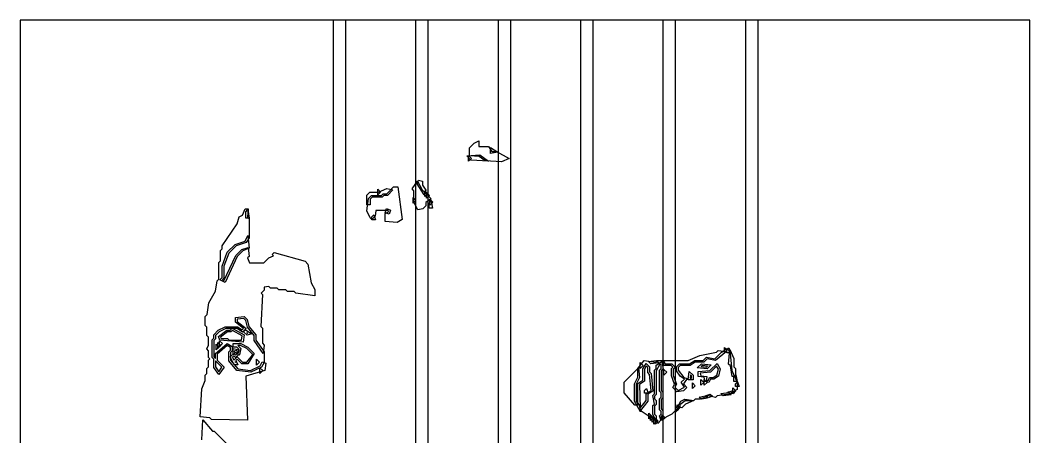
# Model space of a CAD drawing. Header units: millimetres. Extents: x 0 to 283, y 0 to 283.
# Drawn here: x 0 to 282.8, y 166.3 to 282.8 of the extents above; entities that cross this region are included whole.
import ezdxf

# ---------------------------------------------------------------- set-up
doc = ezdxf.new("R2010")
doc.units = ezdxf.units.MM
for name, color, linetype in [('CUT_OUTLINE', 5, 'Continuous'), ('CUT_SLOT', 1, 'Continuous'), ('ENG_D', 3, 'Continuous'), ('ENG_K', 2, 'Continuous'), ('ENG_L', 4, 'Continuous')]:
    doc.layers.add(name, color=color, linetype=linetype)

msp = doc.modelspace()

# ---------------------------------------------------------------- linework, layer by layer
at = {"layer": 'CUT_OUTLINE'}
msp.add_lwpolyline([(0, 0), (282.84, 0), (282.84, 282.84), (0, 282.84), (0, 0)], close=True, dxfattribs=at)
at = {"layer": 'CUT_SLOT'}
for points in [[(87.68, 141.42), (91.24, 141.42), (91.24, 282.84), (87.68, 282.84), (87.68, 141.42)], [(110.77, 141.42), (114.34, 141.42), (114.34, 282.84), (110.77, 282.84), (110.77, 141.42)], [(133.87, 141.42), (137.43, 141.42), (137.43, 282.84), (133.87, 282.84), (133.87, 141.42)], [(156.96, 141.42), (160.52, 141.42), (160.52, 282.84), (156.96, 282.84), (156.96, 141.42)], [(180.05, 141.42), (183.62, 141.42), (183.62, 282.84), (180.05, 282.84), (180.05, 141.42)], [(203.15, 141.42), (206.71, 141.42), (206.71, 282.84), (203.15, 282.84), (203.15, 141.42)]]:
    msp.add_lwpolyline(points, close=True, dxfattribs=at)
at = {"layer": 'ENG_D'}
for points in [[(131.76, 247.2), (133.82, 245.96), (131.76, 245.55), (131.76, 247.2)], [(126.23, 243.72), (125.1, 244.85), (128.76, 245.14), (131.15, 243.43), (126.23, 243.72)], [(111.57, 238.12), (112.67, 237.76), (112.67, 236.72), (113.63, 235.27), (113.2, 233.98), (111.23, 237.08), (111.57, 238.12)], [(104.42, 235.38), (102.86, 233.82), (101.92, 233.82), (101.45, 233.35), (98.62, 233.35), (98.05, 232.78), (98.05, 231.22), (97.11, 231.22), (97.11, 233.91), (97.95, 234.76), (100.36, 234.76), (102.74, 235.71), (104.42, 235.38)], [(113.37, 233.48), (113.37, 235.09), (114.18, 234.29), (113.37, 233.48)], [(110.88, 232.4), (110.07, 231.6), (110.07, 233.21), (110.88, 232.4)], [(113.84, 234.62), (114.65, 233.82), (113.84, 233.01), (113.84, 234.62)], [(114.79, 231.13), (114.79, 232.74), (115.59, 231.93), (114.79, 231.13)], [(64.15, 227.45), (63.17, 227.45), (63.17, 229.2), (63.81, 229.84), (64.15, 227.45)], [(103.77, 229.72), (103.39, 228.57), (102.23, 228.95), (102.62, 230.11), (103.77, 229.72)], [(99.56, 226.98), (98.52, 226.98), (98.52, 227.79), (99.1, 228.36), (99.56, 226.98)], [(64.13, 219.05), (62.36, 218.3), (60.77, 216.71), (57.39, 209.46), (55.93, 210.18), (56.57, 210.82), (56.57, 214.06), (58.02, 217.92), (60.21, 220.12), (63, 221.05), (63.8, 222.64), (64.13, 219.05)], [(66, 194.77), (66, 193.35), (68.35, 190.05), (68.35, 187.08), (67.58, 185.79), (64.62, 184.31), (60.69, 184.8), (58.45, 187.53), (58.45, 190.07), (58.93, 190.55), (58.93, 191.26), (58.01, 191.81), (55.15, 189.4), (55.15, 187.72), (57.11, 185.76), (55.63, 183.68), (54.21, 185.66), (54.21, 187.99), (53.74, 188.46), (53.74, 193.37), (54.21, 193.84), (54.21, 194.79), (55.49, 196.06), (57.46, 197.05), (60.88, 197.05), (62.2, 196.17), (62.58, 196.56), (60.34, 198.35), (60.34, 199.62), (62.78, 199.89), (63.62, 199.05), (64.09, 197.15), (66, 194.77)], [(58.55, 193.28), (62.02, 193.28), (62.2, 194.56), (59.44, 196.05), (59.02, 195.63), (58.06, 195.63), (56.14, 194.13), (56.27, 193.75), (58.08, 193.75), (58.55, 193.28)], [(63.51, 195.39), (63.7, 195.2), (63.79, 195.22), (63.51, 195.39)], [(59.89, 187.74), (60.81, 188.66), (62.32, 187.15), (63.52, 187.15), (65.05, 189.11), (65.05, 189.41), (63.5, 190.96), (61.71, 191.86), (60.99, 191.78), (61.77, 191), (61.51, 189.65), (61.52, 189.65), (61.5, 189.62), (61.38, 189.02), (61.22, 189.34), (60.34, 188.46), (59.87, 188.94), (59.45, 188.52), (59.89, 187.74)], [(61.01, 189.75), (60.68, 190.42), (59.94, 190.27), (60.05, 189.94), (61.01, 189.75)], [(173.73, 173.65), (173.75, 173.21), (172.06, 176.24), (172.06, 181.07), (173.01, 182.96), (173.01, 185.34), (174.79, 187.64), (178.11, 187.16), (178.56, 187.62), (180.22, 187.62), (180.69, 186.68), (182.53, 186.68), (183.47, 185.73), (182.9, 185.16), (182.9, 183.42), (183.87, 181.01), (183.43, 180.12), (184.36, 179.19), (186.1, 180.16), (185.19, 181.52), (186.07, 182.4), (184.86, 183.21), (183.85, 184.72), (183.85, 185.83), (184.69, 186.68), (187.55, 186.68), (188.96, 187.62), (191.29, 187.62), (192.26, 188.58), (194.61, 188.11), (196.43, 189.92), (198.02, 190.99), (198.42, 190.59), (198.93, 189.57), (199.4, 184.85), (200.82, 181.54), (200.82, 179.47), (198.54, 178.2), (195.27, 177.73), (194.76, 177.22), (192.82, 177.71), (190.49, 176.78), (189.13, 176.78), (188.66, 176.31), (186.28, 176.31), (184.79, 175.24), (184.79, 174.79), (182.57, 172.58), (179.47, 171.02), (179.1, 172.13), (179.61, 172.63), (179.61, 173.38), (179.13, 173.85), (179.13, 176.87), (179.61, 177.35), (179.61, 178.56), (179.13, 179.04), (179.13, 184.89), (179.61, 185.36), (179.61, 186.51), (179.24, 186.63), (178.19, 184.73), (178.19, 178.09), (177.72, 177.62), (177.72, 176.87), (178.19, 176.4), (178.19, 175.26), (177.72, 174.79), (177.72, 172.63), (178.19, 172.16), (178.19, 170.68), (173.73, 173.65)], [(60.18, 187.21), (60.29, 187.02), (60.31, 187.08), (60.18, 187.21)], [(67.18, 183.99), (67.18, 185.6), (67.98, 184.79), (67.18, 183.99)], [(173.71, 174.32), (175.36, 176.39), (175.36, 178.32), (176.76, 179.25), (176.31, 183.74), (175.83, 184.22), (175.83, 185.64), (175.41, 186.06), (174.89, 185.2), (174.89, 181.84), (173.48, 180.9), (173.71, 174.32)], [(193.38, 184.33), (190.5, 184.1), (190.65, 183.35), (192.36, 183.1), (192.17, 181.71), (192.84, 182.12), (193.11, 182.9), (194.15, 182.9), (195.19, 183.53), (195.62, 185.22), (195.11, 186.06), (193.38, 184.33)], [(192.53, 186.02), (191.01, 186.19), (190.73, 185.91), (192.25, 185.74), (192.53, 186.02)], [(188.09, 183.28), (187.79, 183.58), (187.66, 182.67), (188.09, 182.67), (188.09, 183.28)], [(174.89, 179.23), (175.47, 179.81), (175.93, 178.43), (174.89, 178.43), (174.89, 179.23)], [(177.96, 171.45), (178.76, 170.65), (177.96, 169.84), (177.96, 171.45)]]:
    msp.add_lwpolyline(points, close=True, dxfattribs=at)
at = {"layer": 'ENG_K'}
for points in [[(125.63, 244.99), (126.43, 244.19), (125.63, 243.38), (125.63, 244.99)], [(100.17, 235.56), (100.98, 234.76), (100.17, 233.95), (100.17, 235.56)], [(55.39, 191.06), (55.39, 192.67), (56.19, 191.86), (55.39, 191.06)], [(56.67, 192.33), (55.86, 191.53), (55.86, 193.14), (56.67, 192.33)], [(60.71, 191.39), (59.63, 191.39), (59.63, 192.33), (61.81, 192.33), (63.78, 191.35), (65.59, 189.54), (63.77, 186.68), (62.13, 186.68), (60.81, 187.99), (60.39, 187.57), (60.96, 186.44), (59.96, 186.44), (58.87, 188.61), (59.87, 189.6), (60.34, 189.13), (61.28, 190.07), (61.28, 190.82), (60.71, 191.39)], [(54.92, 190.59), (54.92, 192.19), (55.72, 191.39), (54.92, 190.59)], [(192.41, 188.07), (191.49, 187.15), (189.1, 187.15), (187.69, 186.2), (184.89, 186.2), (184.32, 185.64), (184.32, 184.87), (185.88, 182.87), (186.81, 182.56), (185.8, 181.05), (186.77, 180.08), (185.84, 179.15), (184, 178.88), (182.85, 180.03), (183.35, 181.03), (182.43, 183.33), (182.43, 185.36), (182.81, 185.73), (182.34, 186.2), (180.31, 186.2), (180.31, 187.62), (187.1, 187.62), (190.38, 189.02), (195.05, 189.96), (195.55, 190.46), (197.85, 190.13), (194.75, 187.6), (192.41, 188.07)], [(197.28, 191.25), (198.09, 190.45), (197.28, 189.64), (197.28, 191.25)], [(66.23, 186.34), (66.23, 187.95), (67.04, 187.15), (66.23, 186.34)], [(174.52, 186.2), (173.71, 185.4), (173.71, 187.01), (174.52, 186.2)], [(176.04, 187.31), (178.27, 187.63), (178.93, 186.98), (176.69, 186.66), (176.04, 187.31)], [(192.92, 181.44), (191.89, 181.78), (191.66, 182.93), (189.98, 183.17), (189.98, 184.54), (193.17, 184.78), (195.21, 186.82), (196.12, 185.3), (195.6, 183.22), (194.28, 182.43), (193.42, 182.43), (192.92, 181.44)], [(173.48, 182.86), (172.53, 180.96), (172.53, 176.36), (173.15, 175.13), (172.19, 175.13), (169.23, 178.58), (169.23, 181.59), (173.19, 185.54), (173.48, 182.86)], [(180.31, 183.51), (180.31, 185.12), (181.12, 184.32), (180.31, 183.51)], [(187.45, 184.58), (188.56, 183.47), (188.56, 182.2), (187.11, 182.2), (187.45, 184.58)], [(189.13, 180.55), (188.33, 179.74), (188.33, 181.35), (189.13, 180.55)], [(190.68, 182.3), (191.49, 181.49), (190.68, 180.69), (190.68, 182.3)], [(191.63, 180.69), (191.63, 182.3), (192.43, 181.49), (191.63, 180.69)], [(193.95, 177.62), (192.74, 177.21), (192.13, 177.82), (193.34, 178.22), (193.95, 177.62)], [(198.54, 178.68), (199.2, 178.02), (196.96, 177.71), (196.31, 178.36), (198.54, 178.68)], [(198.26, 178.77), (199.47, 179.17), (200.08, 178.56), (198.87, 178.16), (198.26, 178.77)], [(199.64, 178.33), (199.64, 179.94), (200.44, 179.13), (199.64, 178.33)], [(188.72, 176.42), (186.34, 175.4), (185.33, 174.39), (184.2, 174.76), (185.1, 176.25), (186.17, 176.78), (188.72, 176.42)], [(190.84, 176.76), (190.21, 177.39), (191.94, 177.74), (192.58, 177.1), (190.84, 176.76)], [(176.07, 171.26), (176.07, 172.87), (176.87, 172.06), (176.07, 171.26)], [(184.42, 173.95), (183.61, 173.14), (183.61, 174.75), (184.42, 173.95)], [(184.89, 174.42), (184.08, 173.61), (184.08, 175.22), (184.89, 174.42)], [(177.35, 171.59), (176.54, 170.79), (176.54, 172.4), (177.35, 171.59)], [(177.01, 170.32), (177.01, 171.92), (177.82, 171.12), (177.01, 170.32)], [(177.48, 169.84), (177.48, 171.45), (178.29, 170.65), (177.48, 169.84)], [(179.84, 172.4), (180.65, 171.59), (179.84, 170.79), (179.84, 172.4)]]:
    msp.add_lwpolyline(points, close=True, dxfattribs=at)
at = {"layer": 'ENG_L'}
for points in [[(130.26, 243.48), (128.61, 244.67), (125.87, 244.92), (125.87, 247.11), (127.14, 248.39), (128.46, 249.05), (128.46, 247.49), (131.18, 247.49), (132.12, 246.07), (133.47, 246.07), (137.01, 244.16), (134.86, 243.24), (130.26, 243.48)], [(110.31, 235.13), (109.77, 235.68), (111.28, 237.79), (112.62, 235.37), (115.16, 232.84), (113.61, 231.8), (113.61, 230.89), (112.78, 230.06), (111.36, 229.78), (110.31, 231.88), (110.31, 235.13)], [(103.07, 229.57), (99.67, 229.57), (99.45, 228.05), (98.52, 227.12), (98.09, 227.55), (97.1, 229.53), (97.59, 232.98), (98.43, 233.82), (101.25, 233.82), (101.73, 234.29), (102.67, 234.29), (104.55, 236.17), (105.8, 236.17), (107.03, 227.09), (105.65, 226.27), (102.29, 226.53), (102.29, 228.78), (103.19, 229.22), (103.07, 229.57)], [(114.55, 231.56), (115.17, 232.17), (115.55, 230.28), (114.55, 230.28), (114.55, 231.56)], [(52.27, 190.87), (52.8, 191.92), (52.8, 194.12), (52.33, 194.59), (52.33, 196.95), (51.85, 197.42), (51.85, 199.97), (52.34, 200.46), (52.81, 203.72), (54.69, 207.03), (55.17, 209.89), (55.63, 210.34), (55.63, 215.06), (56.1, 215.53), (56.1, 218.36), (56.57, 218.83), (56.57, 219.75), (60.83, 225.9), (61.32, 227.85), (62.28, 228.33), (63.01, 230.05), (63.9, 230.05), (63.65, 227.77), (64.11, 227.31), (64.11, 221.97), (63.33, 220.66), (60.47, 219.7), (58.42, 217.66), (57.04, 213.97), (57.04, 210.62), (56.67, 210.25), (57.04, 209.87), (57.08, 209.91), (60.38, 216.98), (62.1, 218.7), (63.84, 219.28), (64.12, 216.76), (63.68, 216.32), (64.27, 214.96), (68.26, 214.96), (69.63, 216.34), (71, 216.93), (70.61, 217.32), (71.11, 217.82), (79.79, 215.41), (80.59, 214.6), (81.54, 209.38), (82.5, 207.47), (82.5, 205.73), (77.2, 206.49), (76.74, 206.95), (74.86, 206.95), (74.38, 207.42), (72.5, 207.42), (72.03, 207.89), (70.14, 207.89), (69.68, 208.35), (68.35, 208.16), (68.35, 207.32), (67.51, 206.48), (67.89, 206.1), (67.42, 197.14), (67.88, 196.67), (67.88, 192.43), (68.37, 191.94), (68.03, 189.58), (65.53, 193.2), (65.53, 194.61), (63.66, 196.94), (63.19, 198.81), (62.61, 199.39), (60.81, 199.19), (60.81, 198.57), (63.29, 196.6), (62.26, 195.57), (60.74, 196.58), (57.57, 196.58), (55.77, 195.67), (54.68, 194.59), (54.68, 193.65), (54.21, 193.18), (54.21, 188.66), (54.68, 188.19), (54.68, 189.61), (57.96, 192.39), (59.4, 191.52), (59.4, 190.35), (58.93, 189.88), (58.93, 187.7), (60.93, 185.25), (64.54, 184.8), (67.24, 186.14), (67.76, 187.2), (68.85, 186.84), (68.57, 184.84), (63.18, 183.2), (63.65, 170.88), (53.64, 171.12), (53.16, 171.6), (50.43, 171.85), (50.91, 179.66), (51.85, 182.01), (51.85, 183.47), (52.33, 183.95), (52.33, 185.36), (52.8, 185.83), (52.8, 187.72), (53.17, 188.09), (52.8, 188.46), (52.8, 190.35), (52.27, 190.87)], [(62.72, 194.82), (62.43, 192.79), (55.92, 193.29), (55.59, 194.3), (57.9, 196.1), (58.83, 196.1), (59.35, 196.63), (62.72, 194.82)], [(62.6, 195.63), (63.13, 196.17), (64.91, 195.1), (63.58, 194.66), (62.6, 195.63)], [(60.91, 189.3), (60.34, 189.88), (59.63, 189.17), (59.63, 190.97), (61.35, 190.63), (60.91, 189.3)], [(198.56, 191.12), (199.02, 189.74), (197.99, 189.74), (197.99, 190.55), (198.56, 191.12)], [(198.95, 186.09), (198.45, 186.59), (198.77, 190.72), (199.88, 188.14), (199.88, 185.83), (200.35, 185.36), (200.35, 183.14), (199.44, 183.14), (198.95, 186.09)], [(54.68, 187.52), (54.68, 185.81), (55.63, 184.49), (56.5, 185.71), (54.68, 187.52)], [(175.83, 178.15), (175.83, 176.22), (173.82, 173.63), (173.5, 175.25), (173.01, 175.74), (173.01, 181.15), (174.42, 182.09), (174.42, 185.33), (175.32, 186.82), (176.31, 185.83), (176.31, 184.42), (176.77, 183.95), (177.26, 179.01), (175.83, 178.15)], [(179.61, 176.68), (179.61, 174.05), (180.08, 173.57), (180.08, 172.44), (179.61, 171.97), (179.61, 171.02), (178.61, 170.03), (177.25, 172.47), (177.25, 174.99), (177.7, 175.44), (177.23, 177.8), (177.72, 178.29), (177.72, 184.89), (178.19, 185.36), (178.19, 186.34), (179.79, 187.3), (180.09, 185.18), (179.61, 184.69), (179.61, 179.23), (180.08, 178.76), (180.08, 177.15), (179.61, 176.68)], [(189.7, 185.55), (190.83, 186.69), (193.55, 186.38), (192.42, 185.25), (189.7, 185.55)], [(200.49, 183.62), (200.87, 181.73), (199.88, 181.73), (199.88, 183), (200.49, 183.62)], [(201.38, 180.31), (200.35, 180.31), (200.35, 181.12), (200.92, 181.69), (201.38, 180.31)]]:
    msp.add_lwpolyline(points, close=True, dxfattribs=at)
msp.add_lwpolyline([(50.91, 165.37), (51.18, 171.03), (53.85, 167.82), (54.31, 167.82), (58.88, 163.25)], dxfattribs=at)

doc.saveas('drawing.dxf')
